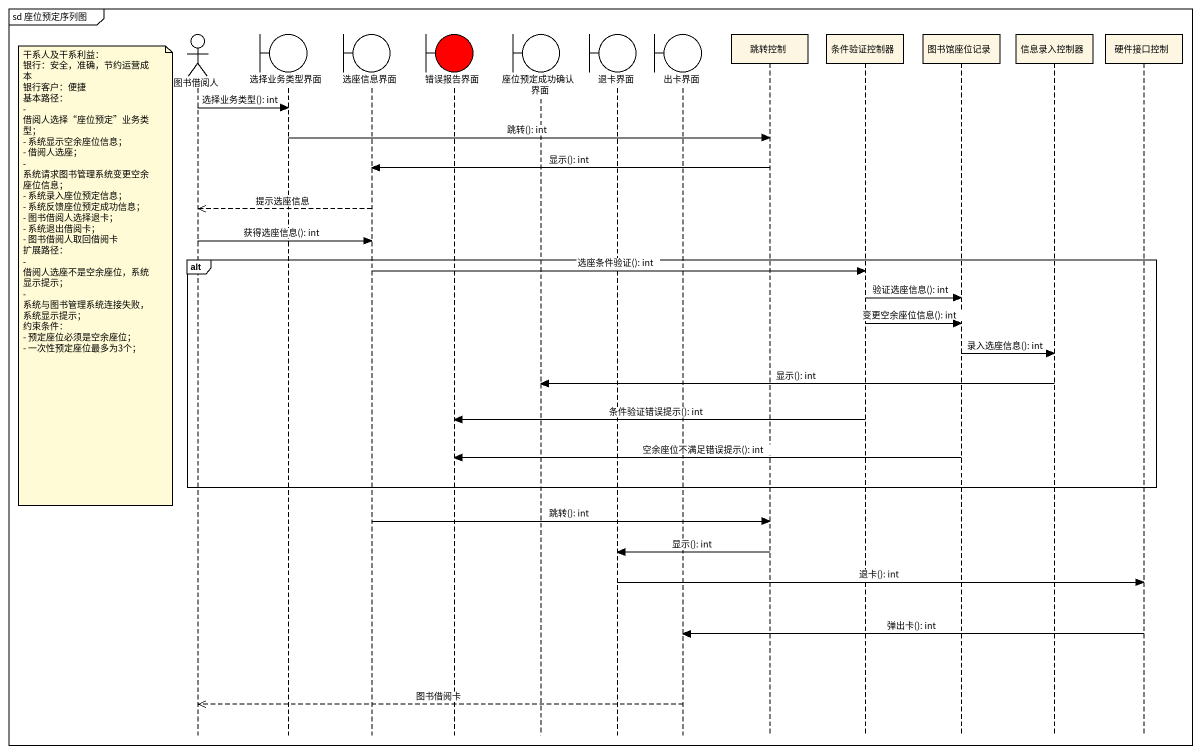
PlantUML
@startuml
mainframe sd 座位预定序列图
hide footbox
actor 图书借阅人
boundary 选择业务类型界面
boundary 选座信息界面
boundary 错误报告界面 #FF0000
boundary 座位预定成功确认界面
boundary 退卡界面
boundary 出卡界面
participant 跳转控制
participant 条件验证控制器
participant 图书馆座位记录
participant 信息录入控制器
participant 硬件接口控制

图书借阅人 -> 选择业务类型界面 : 选择业务类型(): int
选择业务类型界面 -> 跳转控制 : 跳转(): int
跳转控制 -> 选座信息界面 : 显示(): int
选座信息界面 -->> 图书借阅人 : 提示选座信息
图书借阅人 -> 选座信息界面 : 获得选座信息(): int
alt
  选座信息界面 -> 条件验证控制器 : 选座条件验证(): int
  note left of 图书借阅人
    干系人及干系利益：
    银行：安全，准确，节约运营成本
    银行客户：便捷
    基本路径：
    - 借阅人选择“座位预定”业务类型；
    - 系统显示空余座位信息；
    - 借阅人选座；
    - 系统请求图书管理系统变更空余座位信息；
    - 系统录入座位预定信息；
    - 系统反馈座位预定成功信息；
    - 图书借阅人选择退卡；
    - 系统退出借阅卡；
    - 图书借阅人取回借阅卡
    扩展路径：
    - 借阅人选座不是空余座位，系统显示提示；
    - 系统与图书管理系统连接失败，系统显示提示；
    约束条件：
    - 预定座位必须是空余座位；
    - 一次性预定座位最多为3个；
  end note
  条件验证控制器 -> 图书馆座位记录 : 验证选座信息(): int
  条件验证控制器 -> 图书馆座位记录 : 变更空余座位信息(): int
  图书馆座位记录 -> 信息录入控制器 : 录入选座信息(): int
  信息录入控制器 -> 座位预定成功确认界面 : 显示(): int
  条件验证控制器 -> 错误报告界面 : 条件验证错误提示(): int
  图书馆座位记录 -> 错误报告界面 : 空余座位不满足错误提示(): int
end
选座信息界面 -> 跳转控制 : 跳转(): int
跳转控制 -> 退卡界面 : 显示(): int
退卡界面 -> 硬件接口控制 : 退卡(): int
硬件接口控制 -> 出卡界面 : 弹出卡(): int
出卡界面 -->> 图书借阅人 : 图书借阅卡
@enduml
